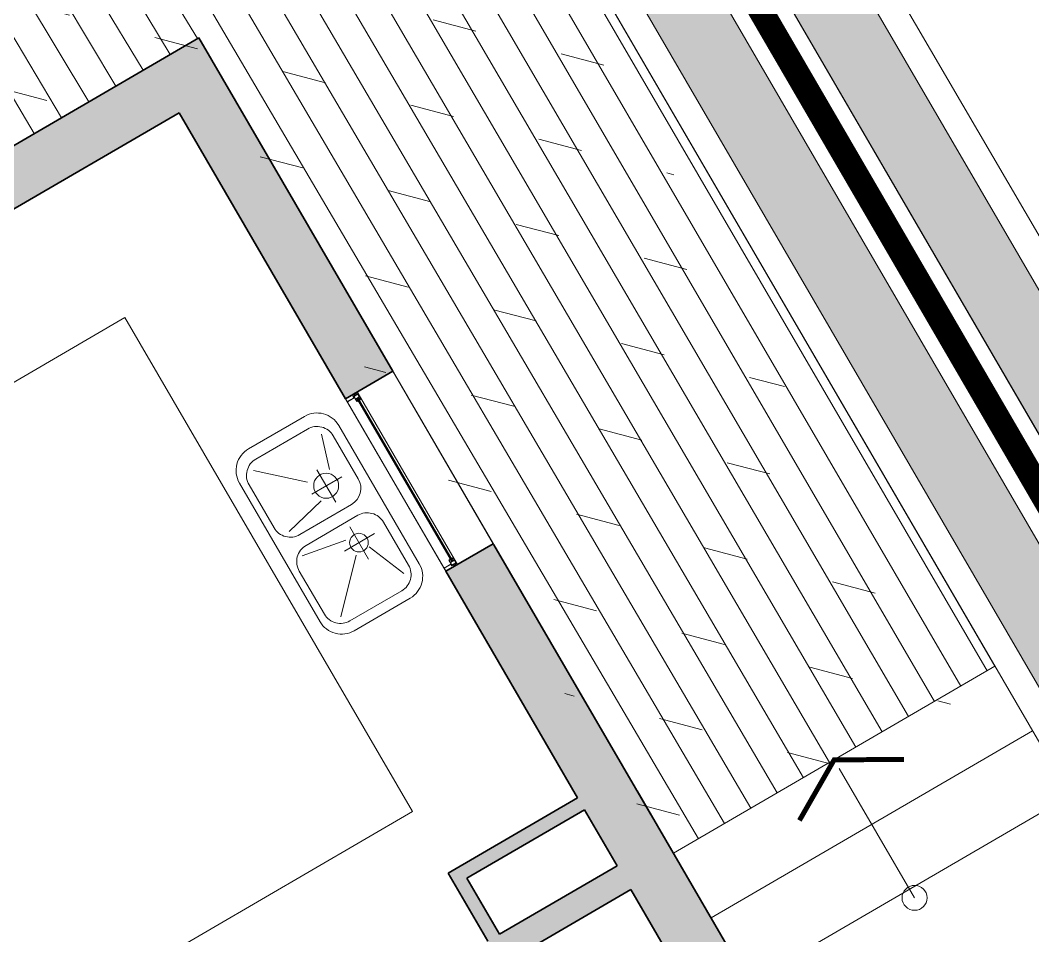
# Model space of a CAD drawing. Header units: millimetres. Extents: x 403824132 to 733479728, y 1974822364 to 2151530530.
# Drawn here: x 568570684 to 568574754, y 2063010068 to 2063013748 of the extents above; entities that cross this region are included whole.
import ezdxf

# ---------------------------------------------------------------- set-up
doc = ezdxf.new("R2010")
doc.units = ezdxf.units.MM
doc.linetypes.add('CENTER', pattern=[3, 1.5, -0.5, 0.5, -0.5])
for name, color, linetype, lineweight in [('A-DIM', 251, 'Continuous', 15), ('A-HATCH', 251, 'Continuous', 5), ('A-TUONG', 255, 'Continuous', 35), ('E- CHU THICH', 162, 'Continuous', 13), ('E- RANH GIOI', 1, 'CENTER', 13), ('E- THAY', 9, 'Continuous', 20), ('E-Manh', 251, 'Continuous', 13), ('i_Hatch', 250, 'Continuous', 13), ('i_ThietBi', 32, 'Continuous', 13), ('LD-CUA', 146, 'Continuous', 13), ('LD-THAY', 9, 'Continuous', 13)]:
    doc.layers.add(name, color=color, linetype=linetype, lineweight=lineweight)
doc.layers.add('ChiaLo', color=128, linetype='CENTER')
doc.layers.add('loKBT', color=42, linetype='Continuous')

# ---------------------------------------------------------------- blocks, each defined once
blk = doc.blocks.new('CR')
at = {"layer": 'i_ThietBi', "ltscale": 0.5}
for p, q in [((7158371.433537573, 838004.4007372893), (7158534.433537576, 837855.4007372893)), ((7158637.433537576, 837855.4007372893), (7158679.433537574, 837993.4007372893)), ((7158592.433537576, 837879.4007372893), (7158592.433537576, 837729.4007372893)), ((7158525.433537573, 837805.4007372893), (7158664.433537576, 837805.4007372893)), ((7158371.433537573, 837721.4007372893), (7158545.433537574, 837763.4007372893)), ((7158550.433537575, 837577.4007372896), (7158368.433537575, 837611.4007372893)), ((7158591.433537575, 837616.4007372893), (7158591.433537575, 837466.4007372893)), ((7158524.433537576, 837542.4007372893), (7158663.433537574, 837542.4007372893)), ((7158556.433537576, 837505.4007372893), (7158379.433537576, 837322.4007372893)), ((7158618.433537575, 837507.4007372893), (7158685.433537574, 837345.4007372893))]:
    blk.add_line(p, q, dxfattribs=at)
for points in [[(7158297.433537575, 837989.4007372896), (7158297.433537575, 837346.9731510159, 0.4142135623730953), (7158397.433537576, 837246.973151016), (7158657.433537573, 837246.973151016, 0.4142135623730951), (7158757.433537573, 837346.9731510159), (7158757.433537573, 837989.4007372896, 0.4142135623730951), (7158657.433537573, 838089.4007372893), (7158397.433537576, 838089.4007372893, 0.4142135623730953)], [(7158327.433537573, 837964.4007372893), (7158327.433537573, 837764.4007372893, 0.4142135623730951), (7158402.433537576, 837689.4007372896), (7158642.433537576, 837689.4007372896, 0.4142135623730951), (7158717.433537574, 837764.4007372893), (7158717.433537574, 837964.4007372893, 0.4142135623730953), (7158642.433537576, 838039.4007372893), (7158402.433537576, 838039.4007372893, 0.4142135623730951)], [(7158327.433537573, 837564.4007372893, -0.4142135623730951), (7158402.433537576, 837639.4007372892), (7158642.433537576, 837639.4007372892, -0.4142135623730953), (7158717.433537574, 837564.4007372893), (7158717.433537574, 837364.4007372893, -0.4142135623730951), (7158642.433537576, 837289.4007372893), (7158402.433537576, 837289.4007372893, -0.4142135623730951), (7158327.433537573, 837364.4007372893)]]:
    blk.add_lwpolyline(points, format="xyb", close=True, dxfattribs=at)
for centre, radius in [((7158592.433537576, 837805.4007372893), 50), ((7158591.433537575, 837542.4007372893), 37.5)]:
    blk.add_circle(centre, radius, dxfattribs=at)
blk = doc.blocks.new('SFFSF')
h = blk.add_hatch(color=250)
h.paths.add_polyline_path([(339646.7882787025, 104917.2047934929), (339646.7882787025, 104891.8047934929), (339678.4882787026, 104891.8047934929), (339678.4882787026, 104898.5047934929), (339675.2882787025, 104898.5047934928, 1), (339675.2882787025, 104897.3047934928), (339677.2882787026, 104897.3047934929), (339677.2882787026, 104893.0047934929), (339663.4382787026, 104893.0047934929), (339663.4382787026, 104916.0047934929), (339677.2882787026, 104916.0047934929), (339677.2882787026, 104911.7047934929), (339675.2882787025, 104911.7047934928, 1), (339675.2882787025, 104910.5047934928), (339678.4882787026, 104910.5047934929), (339678.4882787026, 104917.2047934929)])
h.paths.add_polyline_path([(339647.9882787025, 104916.0047934929), (339662.2382787026, 104916.0047934929), (339662.2382787026, 104893.0047934929), (339647.9882787025, 104893.0047934929)], flags=16)
blk.add_lwpolyline([(339663.4382787026, 104893.0047934929), (339663.4382787026, 104916.0047934929), (339677.2882787026, 104916.0047934929), (339677.2882787026, 104911.7047934929), (339675.2882787025, 104911.7047934928, 0.9999999999999998), (339675.2882787025, 104910.5047934928), (339678.4882787026, 104910.5047934929), (339678.4882787026, 104917.2047934929), (339646.7882787025, 104917.2047934929), (339646.7882787025, 104891.8047934929), (339678.4882787026, 104891.8047934929), (339678.4882787026, 104898.5047934929), (339675.2882787025, 104898.5047934928, 0.9999999999999998), (339675.2882787025, 104897.3047934928), (339677.2882787026, 104897.3047934929), (339677.2882787026, 104893.0047934929)], format="xyb", close=True)
blk.add_lwpolyline([(339662.2382787026, 104893.0047934929), (339662.2382787026, 104916.0047934929), (339647.9882787025, 104916.0047934929), (339647.9882787025, 104893.0047934929)], close=True)
blk = doc.blocks.new('DDDDA')
blk.add_hatch(color=250).paths.add_polyline_path([(339343.8036827391, 104970.9258045919), (339343.8036827391, 104969.3492433262), (339332.5675485213, 104969.3492433262), (339332.5675485213, 104958.1424827772), (339343.8036827391, 104958.1424827772), (339343.8036827391, 104956.5659215115, 0.2403906807314063), (339346.5309994372, 104960.7458630517), (339335.5675485212, 104960.7458630517), (339335.5675485212, 104966.7458630517), (339346.5309994372, 104966.7458630517, 0.2403906807301442)])
blk.add_lwpolyline([(339343.8036827391, 104970.9258045919), (339343.8036827391, 104969.3492433262), (339332.5675485213, 104969.3492433262), (339332.5675485213, 104958.1424827772), (339343.8036827391, 104958.1424827772), (339343.8036827391, 104956.5659215115, 0.2403906807314063), (339346.5309994372, 104960.7458630517), (339335.5675485212, 104960.7458630517), (339335.5675485212, 104966.7458630517), (339346.5309994372, 104966.7458630517, 0.2403906807301443)], format="xyb", close=True)
blk = doc.blocks.new('*U234')
for points in [[(22.09999999997672, 21.5), (0, 21.5), (0, 27.69999999995344), (1.200000000069849, 27.70000000001164), (1.200000000069849, 22.70000000001164), (17.8165128667606, 22.70000000001164), (17.8165128667606, 63.09999999997671), (8.908256433438508, 63.09999999997671), (8.908256433438508, 71.64048723370068), (5.108256433508359, 74.2712564644753), (5.108256433391944, 83.12874353543157), (8.908256433438508, 85.75951276620617), (8.908256433438508, 93.09999999997672), (1.200000000069849, 93.09999999997672), (1.200000000069849, 89.29999999998836), (0, 89.29999999998836), (0, 94.29999999998836), (10.10825643339194, 94.29999999998836), (10.10825643339194, 93.09999999997672), (10.10825643339194, 91.135632477075), (10.10825643339194, 82.4999999998836), (8.908256433438508, 82.49999999994178), (8.908256433322093, 84.29999999993015), (6.308256433461793, 82.49999999994178), (6.308256433461793, 74.89999999996506), (8.908256433438508, 73.0999999999767), (8.908256433438508, 74.89999999996506), (10.10825643339194, 74.89999999996506), (10.10825643339194, 64.29999999998836), (19.01651286683045, 64.29999999998836), (19.01651286683045, 22.70000000001164), (22.09999999997672, 22.70000000001164)], [(1044.566666666989, 21.5), (1066.666666666965, 21.5), (1066.666666666965, 27.69999999995344), (1065.466666666895, 27.70000000001164), (1065.466666666895, 22.70000000001164), (1048.850153800205, 22.70000000001164), (1048.850153800205, 63.09999999997671), (1057.758410233527, 63.09999999997671), (1057.758410233527, 71.64048723370068), (1061.558410233457, 74.2712564644753), (1061.558410233573, 83.12874353543157), (1057.758410233527, 85.75951276620617), (1057.758410233527, 93.09999999997672), (1065.466666666895, 93.09999999997672), (1065.466666666895, 89.29999999998836), (1066.666666666965, 89.29999999998836), (1066.666666666965, 94.29999999998836), (1056.558410233573, 94.29999999998836), (1056.558410233573, 93.09999999997672), (1056.558410233573, 91.135632477075), (1056.558410233573, 82.4999999998836), (1057.758410233527, 82.49999999994178), (1057.758410233643, 84.29999999993015), (1060.358410233503, 82.49999999994178), (1060.358410233503, 74.89999999996506), (1057.758410233527, 73.0999999999767), (1057.758410233527, 74.89999999996506), (1056.558410233573, 74.89999999996506), (1056.558410233573, 64.29999999998836), (1047.650153800135, 64.29999999998836), (1047.650153800135, 22.70000000001164), (1044.566666666989, 22.70000000001164)]]:
    blk.add_hatch(color=250).paths.add_polyline_path(points)
for p, q in [((10.10825643339194, 94.29999999998836), (1056.558410233573, 94.29999999998836)), ((22.09999999997672, 21.5), (1044.566666667018, 21.5))]:
    blk.add_line(p, q)
for points in [[(8.908256433438508, 93.09999999997672), (8.908256433438508, 85.75951276620617), (5.108256433391944, 83.12874353543157), (5.108256433508359, 74.2712564644753), (8.908256433438508, 71.64048723370068), (8.908256433438508, 63.09999999997671), (17.8165128667606, 63.09999999997671), (17.8165128667606, 22.70000000001164), (1.200000000069849, 22.70000000001164), (1.200000000069849, 27.70000000001164), (0, 27.69999999995344), (0, 21.5), (22.09999999997672, 21.5), (22.09999999997672, 22.70000000001164), (19.01651286683045, 22.70000000001164), (19.01651286683045, 64.29999999998836), (10.10825643339194, 64.29999999998836), (10.10825643339194, 74.89999999996506), (8.908256433438508, 74.89999999996506), (8.908256433438508, 73.0999999999767), (6.308256433461793, 74.89999999996506), (6.308256433461793, 82.49999999994178), (8.908256433322093, 84.29999999993015), (8.908256433438508, 82.49999999994178), (10.10825643339194, 82.4999999998836), (10.10825643339194, 93.09999999997672), (10.10825643339194, 93.09999999997672), (10.10825643339194, 94.29999999998836), (0, 94.29999999998836), (0, 89.29999999998836), (1.200000000069849, 89.29999999998836), (1.200000000069849, 93.09999999997672), (8.908256433438508, 93.09999999997672)], [(1057.758410233527, 93.09999999997672), (1057.758410233527, 85.75951276620617), (1061.558410233573, 83.12874353543157), (1061.558410233457, 74.2712564644753), (1057.758410233527, 71.64048723370068), (1057.758410233527, 63.09999999997671), (1048.850153800205, 63.09999999997671), (1048.850153800205, 22.70000000001164), (1065.466666666895, 22.70000000001164), (1065.466666666895, 27.70000000001164), (1066.666666666965, 27.69999999995344), (1066.666666666965, 21.5), (1044.566666666989, 21.5), (1044.566666666989, 22.70000000001164), (1047.650153800135, 22.70000000001164), (1047.650153800135, 64.29999999998836), (1056.558410233573, 64.29999999998836), (1056.558410233573, 74.89999999996506), (1057.758410233527, 74.89999999996506), (1057.758410233527, 73.0999999999767), (1060.358410233503, 74.89999999996506), (1060.358410233503, 82.49999999994178), (1057.758410233643, 84.29999999993015), (1057.758410233527, 82.49999999994178), (1056.558410233573, 82.4999999998836), (1056.558410233573, 93.09999999997672), (1056.558410233573, 93.09999999997672), (1056.558410233573, 94.29999999998836), (1066.666666666965, 94.29999999998836), (1066.666666666965, 89.29999999998836), (1065.466666666895, 89.29999999998836), (1065.466666666895, 93.09999999997672), (1057.758410233527, 93.09999999997672)]]:
    blk.add_lwpolyline(points)
blk.add_lwpolyline([(1030.678743886546, 75.69999999993888), (35.98792278041947, 75.69999999993888), (35.98792278044857, 81.69999999992432), (1030.678743886546, 81.69999999992432)], close=True)
at = {"xscale": -1, "rotation": 180}
blk.add_blockref('SFFSF', (-339634.6800222692, 104983.2047934928), dxfattribs=at)
blk.add_blockref('DDDDA', (-339299.5796257408, -104885.0458630518))
at = {"xscale": -1}
blk.add_blockref('DDDDA', (340366.2462924077, -104885.0458630518), dxfattribs=at)
at = {"rotation": 180}
blk.add_blockref('SFFSF', (340701.3466889361, 104983.2047934928), dxfattribs=at)
blk = doc.blocks.new('TANG 1 BT1')
at = {"layer": 'A-HATCH'}
h = blk.add_hatch(color=256, dxfattribs=at)
h.dxf.hatch_style = 1
h.paths.add_polyline_path([(7158834.392582895, 839216.910365944), (7158834.40338719, 837891.891499825), (7159054.403387193, 837891.891499825), (7159054.392582897, 839436.910365944), (7153914.367428423, 839436.910365939), (7153914.367428423, 839216.910365939)])
h.paths.add_polyline_path([(7150554.367428423, 839436.910365939), (7150554.310653077, 838368.6554270984), (7150774.310653077, 838368.6554270984), (7150774.367428423, 839216.910365939), (7151514.367428423, 839216.910365939), (7151514.367428423, 839436.910365939)])
h.paths.add_polyline_path([(7150774.304578072, 836568.6554270984), (7150554.304578072, 836568.6554270984), (7150554.355278415, 835616.8624750825), (7151104.293490312, 835616.869053744), (7151104.293494187, 835319.4682315772), (7151324.293331157, 835319.4682315772), (7151324.293316933, 835616.869053744), (7152824.293494837, 835616.869053744), (7152824.293494837, 833426.8795984447), (7152714.293491956, 833426.8795926793), (7152714.29349484, 833316.8795926797), (7152934.293494836, 833316.8796042103), (7152934.293494836, 835726.8688687666), (7150774.353935611, 835726.8618762125)])
h.paths.add_polyline_path([(7151324.293373614, 834519.4677197175), (7151104.293494189, 834519.4677197175), (7151104.30564033, 832826.9133516661), (7151324.305640263, 832826.9160794099), (7151324.293490244, 833316.8822506294), (7151914.29349484, 833316.8795745915), (7151914.293491955, 833426.8795507496), (7151324.293433158, 833426.8795098679)])
h.paths.add_polyline_path([(7158834.380432876, 835616.8724301188), (7158834.380432876, 834616.8724302229), (7159054.38132507, 834616.8724302229), (7159054.380433111, 835946.8749298701), (7159054.399422782, 837091.8914998248), (7158834.40338719, 837091.8914998248), (7158834.395779532, 836041.8726337034), (7158234.393846916, 836041.8726337034), (7158234.394310373, 835726.8726337056), (7156074.371186494, 835726.8726337051), (7156074.371186494, 835616.8645500309)])
h.paths.add_polyline_path([(7158834.396642498, 835726.8749299373), (7158289.394310373, 835726.8726337056), (7158289.393846915, 835986.8726337039), (7158834.39593021, 835986.8726337039)], flags=16)
h.paths.add_polyline_path([(7158434.392582023, 831596.9007170699), (7158434.392582023, 831391.9098570823), (7158834.392582373, 831391.9061736367), (7158834.392582374, 827616.9110400443), (7158354.335837015, 827616.9110402875), (7158354.335837015, 827396.9110403915), (7159054.392582373, 827396.9110403561), (7159054.392582213, 832816.9110333439), (7158834.392582212, 832816.9110333439), (7158834.392582895, 831816.9061741434), (7156074.381032348, 831816.9294868225), (7156074.381032348, 831596.9294868223)])
h.paths.add_polyline_path([(7158834.392582373, 831596.9061740552), (7158834.392582373, 831446.9061736375), (7158489.392582023, 831446.9097838658), (7158489.392582023, 831596.909784292)], flags=16)
h.paths.add_polyline_path([(7152934.305644855, 831706.9131666891), (7152934.305644858, 831816.913351666), (7151324.305640331, 831816.913351666), (7151324.305640331, 831926.9133516661), (7151104.305640332, 831926.9133516661), (7151104.30564033, 831816.913351666), (7150554.366400784, 831816.9061741251), (7150554.36935917, 830866.8950438554), (7150774.369359169, 830866.8950438554), (7150774.367133453, 831706.9061741378)])
h.paths.add_polyline_path([(7150554.364441079, 828526.9061794691), (7150774.364441081, 828526.9061794691), (7150774.37017006, 830066.8945319966), (7150554.36935917, 830066.8945319966)])
h.paths.add_polyline_path([(7151704.376166527, 827396.9116709569), (7152404.194557026, 827396.9108264266), (7152404.194557026, 827616.910806874), (7150774.367428362, 827616.9154225319), (7150774.368593731, 827726.9061794695), (7150554.36922083, 827726.9061794695), (7150554.367428423, 827616.911099137), (7150554.367428423, 827396.9110402466), (7151404.376166542, 827396.9109419949), (7151404.37616653, 827396.9116709569)])
h.paths.add_polyline_path([(7154604.55816387, 827616.9087649575), (7154604.55816387, 827396.9087649565), (7155304.376166525, 827396.9091954805), (7155304.37616657, 827396.9136104577), (7155604.376166571, 827396.9136104577), (7156654.368521227, 827396.9136259514), (7156654.368925721, 827616.9163596034)])
h.paths.add_polyline_path([(7150304.255845018, 831816.9000444374), (7150304.255845416, 831196.8999719521), (7150554.329719897, 831196.8999719521), (7150554.329719897, 831306.9003201132), (7150414.255845343, 831306.8999719522), (7150414.255845088, 831706.9000444378), (7150554.329236252, 831706.9003925972), (7150554.329783076, 831816.9000444374)])
h.paths.add_polyline_path([(7150304.255844964, 836228.4791837248), (7150304.255844964, 835616.9026857319), (7150554.318615942, 835616.9026857319), (7150554.318615942, 835726.902332314), (7150414.255844965, 835726.902685732), (7150414.255844965, 836118.4791837247), (7150554.366168484, 836118.4788301869), (7150554.366168484, 836228.4791837248)])
at = {"layer": 'A-TUONG'}
for p, q in [((7159054.392582897, 839436.910365944), (7153914.367428423, 839436.910365939)), ((7159054.403387193, 837891.891499825), (7159054.392582897, 839436.910365944)), ((7158834.392582895, 839216.910365944), (7153914.367428423, 839216.910365939)), ((7158834.40338719, 837891.891499825), (7158834.392582895, 839216.910365944)), ((7158834.40338719, 837891.891499825), (7159054.403387193, 837891.891499825)), ((7158834.395779532, 836041.8726337034), (7158834.40338719, 837091.8914998248)), ((7158834.40338719, 837091.8914998248), (7159054.403387193, 837091.8914998248)), ((7159054.39228581, 835836.9004881554), (7159054.399331923, 837086.8914998247)), ((7158834.395779531, 836041.8726337034), (7158234.393846916, 836041.8726337034)), ((7158234.393846916, 836041.8726337034), (7158234.394310373, 835726.8726337056)), ((7158834.395930207, 835986.8726337039), (7158289.393846915, 835986.8726337039)), ((7158289.393846915, 835986.8726337039), (7158289.394310373, 835726.8726337056)), ((7158834.396642498, 835726.8749299373), (7158834.39593021, 835986.8726337039)), ((7159054.380433111, 835946.8749298701), (7159054.38132507, 834616.8724302229)), ((7158834.396642498, 835726.8749299373), (7158289.394310373, 835726.8726337056)), ((7158834.380432876, 835616.8724301188), (7156074.371186494, 835616.8645500309)), ((7158834.380432876, 834616.8724302229), (7158834.380432876, 835616.8724301188))]:
    blk.add_line(p, q, dxfattribs=at)
at = {"layer": 'E- CHU THICH'}
blk.add_lwpolyline([(7159799.380432878, 835616.8277131462), (7159799.380432878, 835016.8277132212)], dxfattribs=at)
blk.add_circle((7159799.380432878, 835016.8277132212), 50, dxfattribs=at)
at = {"layer": 'E- THAY'}
blk.add_lwpolyline([(7158834.40338719, 837891.891499825), (7159054.403387193, 837891.891499825), (7159054.403387193, 837091.8914998248), (7158834.40338719, 837091.8914998248)], close=True, dxfattribs=at)
at = {"layer": 'i_ThietBi', "ltscale": 0.5}
for p, q in [((7158234.392582897, 838616.910365944), (7156074.383336497, 838616.910365944)), ((7158234.392582897, 836326.8726337056), (7158234.392582897, 838616.910365944)), ((7158234.392582897, 836326.8726337056), (7157015.110248622, 836326.8726337055))]:
    blk.add_line(p, q, dxfattribs=at)
at = {"layer": 'A-TUONG'}
blk.add_blockref('CR', (0, -176.2954443278722), dxfattribs=at)
at = {"layer": 'LD-CUA', "xscale": 0.7500000000001072, "yscale": 0.7500000000001072, "zscale": 0.7500000000001072, "rotation": 270}
blk.add_blockref('*U234', (7158818.278387193, 837891.891499825), dxfattribs=at)
blk = doc.blocks.new('SAN VUON BT A-BT1')
at = {"layer": 'i_Hatch', "true_color": 0x46cb3a, "transparency": 33554687}
h = blk.add_hatch(dxfattribs=at)
h.set_pattern_fill('CROSS', color=95, scale=300, double=1)
h.set_pattern_definition([(0, (2832.471804052591, -202892.1308809184), (75, 75), [37.5, -112.5]), (90, (2851.221804052591, -202910.8808809183), (-74.99999999999999, 75), [37.5, -112.5])])
h.paths.add_polyline_path([(7163776.864386948, 841296.910365944), (7151496.864386948, 841296.910365944), (7151496.864386948, 841006.910365944), (7163486.864386948, 841006.910365944), (7163486.864386948, 821856.910365944), (7163776.864386948, 821856.910365944)])
h.paths.add_polyline_path([(7158157.283433403, 822152.3777757367), (7151786.864386949, 822152.3777756564), (7151786.864386949, 839436.8804223271), (7151496.864386948, 839436.8686022377), (7151496.864386948, 821856.910365944), (7151496.864386948, 821516.9103659827), (7158157.283433396, 821516.9103659128)])
at = {"layer": 'i_Hatch', "transparency": 33554687}
h = blk.add_hatch(dxfattribs=at)
h.set_pattern_fill('DOLMIT', color=256, scale=500, angle=90, double=1)
h.set_pattern_definition([(90, (2832.471804052591, -202862.1308809184), (-125, 7.7e-15), []), (135, (2832.471804052591, -202862.1308809184), (-249.9999995804921, -249.9999995804921), [176.7766952966368, -353.5533905932737])])
h.paths.add_polyline_path([(7153136.765294363, 839436.8859294639), (7153396.840497333, 839436.8630951007), (7153396.850810148, 839436.9233952842), (7161886.864608527, 839436.9225160485), (7161886.852458509, 835656.8262963376), (7163376.852236928, 835656.827295598), (7163376.864386948, 840926.910365944), (7151496.864386948, 840926.910365944), (7151496.852236928, 839436.8388431835), (7153136.765294363, 839436.9101813809)])
at = {"layer": 'A-DIM'}
blk.add_lwpolyline([(7153386.839232473, 839436.910365954), (7161886.864386961, 839436.910365954), (7161886.867803755, 827396.9076230949), (7158436.843284068, 827396.9076230949), (7158437.843284068, 826196.9117103936), (7158587.827192917, 826196.9117103905), (7158587.826766529, 825596.9117256084), (7154087.89269033, 825596.9116169981), (7154086.885921222, 826196.9116017835), (7154236.869063198, 826196.9142380693), (7154236.847970688, 827396.9056837393), (7153386.841835705, 827396.8968067701), (7153386.87349923, 831196.9040174037), (7153136.765294814, 831196.8999719521), (7153136.765294403, 831816.906174073), (7153336.771440356, 831816.8835145556), (7153336.759290338, 835616.8861559428), (7153136.765294363, 835616.9088154332), (7153136.765294363, 836228.5087830342), (7153386.875086147, 836228.5116552404), (7153386.875086147, 839436.910365954)], dxfattribs=at)
at = {"layer": 'E- CHU THICH', "const_width": 20}
blk.add_lwpolyline([(7162389.36512393, 835516.8277131474), (7162631.852237019, 835656.8277131462), (7162631.85223693, 835656.8277131462), (7162631.852237019, 835656.8277131462), (7162874.339350033, 835516.8277131474)], dxfattribs=at)
at = {"layer": 'E- RANH GIOI', "ltscale": 0.1, "const_width": 100}
blk.add_lwpolyline([(7151386.86438695, 821436.910365944), (7163886.864386948, 821436.910365944), (7163886.864386948, 841436.910365944), (7151386.86438695, 841436.910365944)], close=True, dxfattribs=at)
at = {"layer": 'E- THAY'}
for p, q in [((7163376.852236928, 835656.827295598), (7161886.852236931, 835656.827295598)), ((7163376.852236928, 835356.827295598), (7161886.852236931, 835356.827295598)), ((7163376.852236928, 835056.827295598), (7161886.852236931, 835056.827295598))]:
    blk.add_line(p, q, dxfattribs=at)
blk.add_lwpolyline([(7153496.864538493, 839436.9165225745), (7161886.864539343, 839436.928755863), (7161886.867803752, 827396.9076230971), (7158437.843284068, 827396.9077296788), (7158437.843284068, 826196.9118169755), (7158587.822551482, 826196.9117103936), (7158587.822551482, 825596.9117256084), (7158287.854160477, 825596.9098445723), (7158287.85837442, 825296.9097557549), (7154387.862740117, 825296.911699209), (7154387.875386363, 825596.9117171012), (7154087.885921221, 825596.909007285), (7154087.885921221, 826196.9105951472), (7154237.85851061, 826196.9094472459), (7154237.858523319, 827396.9079840193), (7153386.838113964, 827396.8968067212)], dxfattribs=at)
at = {"layer": 'E-Manh'}
for p, q in [((7151496.864386948, 841326.910365944), (7151496.864386948, 821886.910365944)), ((7163486.864386948, 821886.910365944), (7163486.864386948, 841036.910365944)), ((7163376.864386948, 821886.910365944), (7163376.864386948, 840926.910365944)), ((7151786.851731919, 839436.8745122823), (7151786.864386949, 822182.377775656)), ((7151896.851727768, 839436.8745122823), (7151896.864386949, 822292.3777757328))]:
    blk.add_line(p, q, dxfattribs=at)
for points in [[(7151496.864386948, 841326.910365944), (7151496.864386948, 821546.9103659827), (7158267.258378486, 821546.9103659117)], [(7163776.864386948, 821886.910365944), (7163776.864386948, 841326.910365944)], [(7163376.864386948, 840926.910365944), (7163376.852236928, 835656.827295598), (7161886.852458509, 835656.8262963376), (7161886.864608527, 839436.9225160485), (7153386.862185027, 839436.9234627077), (7153386.851872215, 836228.4860160946)]]:
    blk.add_lwpolyline(points, dxfattribs=at)
blk = doc.blocks.new('MBT1 BT1')
at = {"layer": 'E- RANH GIOI', "ltscale": 0.1, "const_width": 100}
blk.add_lwpolyline([(7075416.34573628, 1014867.457355331), (7087916.345736279, 1014867.457355331), (7087916.345736279, 1034867.457355331), (7075416.34573628, 1034867.457355331)], close=True, dxfattribs=at)
at = {"layer": 'E- THAY'}
blk.add_blockref('SAN VUON BT A-BT1', (-75970.5186506696, 193430.5469893871), dxfattribs=at)
blk.add_blockref('TANG 1 BT1', (-73138.04684661701, 193430.5469893871), dxfattribs=at)
blk = doc.blocks.new('BT-03')
at = {"layer": 'loKBT'}
for points in [[(7481040.000684328, 959879.0005981978), (7468540.000342732, 959879.0005977215), (7468540.000342751, 939879.0000494813), (7481040.000685285, 939879.0000497196)], [(7493540.000684328, 959879.0005988842), (7481040.000342732, 959879.0005984079), (7481040.000342751, 939879.0000501677), (7493540.000685285, 939879.000050406)], [(7493540.001026978, 959879.0005986479), (7481040.00068443, 959879.0005984079), (7481040.000685401, 939879.0000499005), (7493540.001027922, 939879.0000501384)]]:
    blk.add_lwpolyline(points, close=True, dxfattribs=at)

msp = doc.modelspace()

# ---------------------------------------------------------------- linework, layer by layer
at = {"layer": 'ChiaLo', "ltscale": 5}
for points, elevation in [([(568582218.713613, 2062999075.940073), (568562036.0600351, 2063033766.163823)], 0.2756072640632745), ([(568582218.8852901, 2062999076.040146), (568562036.2311497, 2063033766.264954)], -0.06658355671381737), ([(568582218.8852901, 2062999076.040146), (568562036.2311497, 2063033766.264954)], -0.06658355671381737)]:
    msp.add_lwpolyline(points, dxfattribs=dict(at, elevation=elevation))
at = {"layer": 'loKBT', "elevation": 0.2756072640632745}
for points in [[(568582968.0817457, 2063022728.131191), (568572127.3868239, 2063016421.051948), (568582218.7136134, 2062999075.940073), (568593059.4085348, 2063005383.019316)], [(568572127.386824, 2063016421.051948), (568561286.6919028, 2063010113.972705), (568571378.0186921, 2062992768.86083), (568582218.7136134, 2062999075.940073)]]:
    msp.add_lwpolyline(points, close=True, dxfattribs=at)

# ---------------------------------------------------------------- next in the draw order: block references
at = {"layer": 'LD-THAY', "xscale": 1.003354102868896, "yscale": 1.003354102868896, "zscale": 1.003354102868896, "rotation": 30.1906983248881}
msp.add_blockref('MBT1 BT1', (562947251.5897427, 2058542602.433327, -0.0653639651379698), dxfattribs=at)

# ---------------------------------------------------------------- next in the draw order: block references
msp.add_blockref('MBT1 BT1', (562958092.2847557, 2058548909.512688, -0.06536700089968882), dxfattribs=at)

# ---------------------------------------------------------------- next in the draw order: linework, layer by layer
at = {"layer": 'ChiaLo', "ltscale": 5, "elevation": -0.06658355671381737}
msp.add_lwpolyline([(568582218.8852901, 2062999076.040146), (568562036.2311497, 2063033766.264954)], dxfattribs=at)

# ---------------------------------------------------------------- next in the draw order: block references
at = {"layer": 'loKBT', "xscale": 1.003354102868896, "yscale": 1.003354102868896, "zscale": 1.003354102868896, "rotation": 30.1906983248881}
msp.add_blockref('BT-03', (562568476.4042702, 2058409279.751305, -0.06523281977746788), dxfattribs=at)

# ---------------------------------------------------------------- next in the draw order: block references
at = {"layer": 'LD-THAY', "xscale": 1.003354102868896, "yscale": 1.003354102868896, "zscale": 1.003354102868896, "rotation": 30.1906983248881}
msp.add_blockref('MBT1 BT1', (562947251.5897427, 2058542602.433327, -0.0653639651379698), dxfattribs=at)

# ---------------------------------------------------------------- next in the draw order: block references
msp.add_blockref('MBT1 BT1', (562958092.2847557, 2058548909.512688, -0.06536700089968882), dxfattribs=at)

# ---------------------------------------------------------------- next in the draw order: block references
at = {"layer": 'loKBT', "xscale": 1.003354102868896, "yscale": 1.003354102868896, "zscale": 1.003354102868896, "rotation": 30.1906983248881}
msp.add_blockref('BT-03', (562568476.4042702, 2058409279.751305, -0.06523281977746788), dxfattribs=at)

doc.saveas('drawing.dxf')
